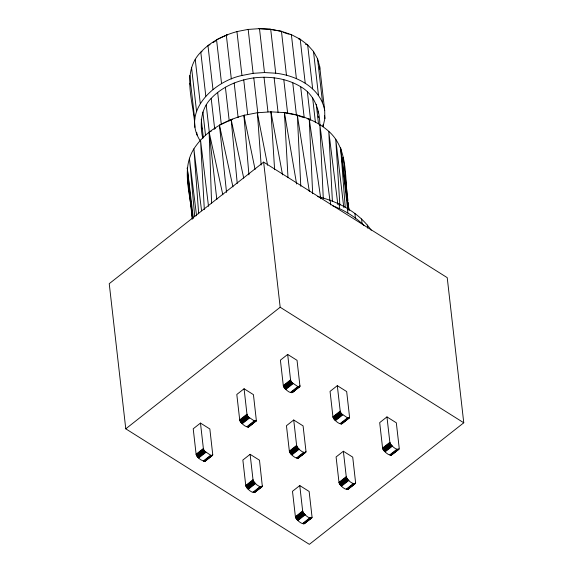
<?xml version="1.0" encoding="UTF-8"?>
<svg xmlns="http://www.w3.org/2000/svg" width="573" height="573" viewBox="0 0 573 573"><rect width="100%" height="100%" fill="white"/><g stroke="black" fill="none" stroke-linecap="round" stroke-linejoin="round"><path stroke-width="0.86" d="M205.485 460.491L212.755 454.769L209.847 428.969L200.478 423.075L193.216 428.797L196.109 454.217C197.176 457.899 201.524 460.979 205.098 461.258L212.69 455.098M248.696 426.928L256.346 420.446L253.438 394.647L244.077 388.752L236.807 394.475L239.707 419.894C240.108 422.888 247.579 429.148 249.083 426.169M262.334 486.334L259.49 460.212L250.122 454.317L242.859 460.04L245.753 485.46C246.476 488.647 252.492 493.94 255.064 492.057L262.334 486.334C259.762 488.225 253.746 482.924 253.015 479.737L250.122 454.317M292.287 392.605L299.944 386.123L297.036 360.324L287.675 354.429L280.405 360.152L283.298 385.572C283.649 388.566 291.858 395.456 292.667 391.466M293.72 419.995L296.613 445.414C296.964 448.408 305.173 455.299 305.982 451.309L303.081 425.889L293.72 419.995L286.45 425.718L289.351 451.137C289.752 454.131 297.222 460.391 298.726 457.412L300.044 456.373M299.765 485.56L302.659 510.98C303.01 513.974 311.218 520.864 312.027 516.875L309.134 491.455L299.765 485.56L292.495 491.283L295.396 516.703C295.797 519.697 303.267 525.957 304.772 522.977M342.26 423.411L349.587 417.366L346.679 391.567L337.311 385.672L330.048 391.388L332.942 416.815C333.343 419.808 340.82 426.068 342.325 423.089M348.305 488.977L355.632 482.932L352.724 457.132L343.363 451.238L336.093 456.953L338.994 482.38C339.717 485.56 345.734 490.86 348.305 488.977L355.632 482.932M386.954 416.908L389.855 442.335C390.199 445.328 398.407 452.212 399.223 448.229L396.323 422.802L386.954 416.908L379.691 422.63L382.585 448.05C382.936 451.051 391.144 457.934 391.953 453.945M194.906 127.342C194.147 102.925 180.638 72.585 200.794 52.164C210.635 41.707 223.807 35.075 237.573 31.443L236.943 31.579L241.949 75.493C214.23 81.137 181.097 111.32 200.299 140.951M202.713 138.05C199.712 124.291 200.715 108.849 211.193 98.363C222.303 86.58 237.96 80.141 253.782 77.892C269.811 75.994 286.693 78.279 300.675 86.716C314.498 94.509 319.999 110.367 319.82 125.516M324.69 110.446C320.644 87.676 296.785 75.622 275.713 73.194L270.707 29.28L258.982 28.657L270.707 29.28L281.45 31.307L291.385 34.652L300.209 39.229L307.651 44.887L313.488 51.47L317.542 58.754L319.691 66.54L324.69 110.446L324.87 118.489L323.065 126.54L322.864 124.785M343.363 451.238L346.257 476.657C346.98 479.837 352.997 485.138 355.575 483.254M263.644 162.116L109.235 283.685L125.773 428.819L309.356 544.35L463.765 422.788L447.227 277.654L263.644 162.116L280.176 307.25L463.765 422.788M125.773 428.819L280.176 307.25M196.109 454.217L203.372 448.501L200.478 423.075M239.707 419.894L246.97 414.172L244.077 388.752M283.298 385.572L290.568 379.849L287.675 354.429M196.188 454.64L203.458 448.924L203.372 448.501M239.786 420.317L247.049 414.601L246.97 414.172M283.384 385.994L290.647 380.271L290.568 379.849M196.338 455.098L203.608 449.375L203.458 448.924M239.937 420.775L247.199 415.053L247.049 414.601M283.535 386.453L290.798 380.73L290.647 380.271M196.553 455.571L203.823 449.855L203.608 449.375M240.151 421.248L247.414 415.525L247.199 415.053M283.75 386.925L291.012 381.203L290.798 380.73M196.826 456.051L204.095 450.328L203.823 449.855M240.424 421.728L247.686 416.005L247.414 415.525M284.022 387.398L291.285 381.682L291.012 381.203M197.148 456.516L204.411 450.793L204.095 450.328M240.746 422.194L248.009 416.471L247.686 416.005M284.337 387.871L291.607 382.148L291.285 381.682M197.506 456.96L204.776 451.238L210.663 455.227L212.361 455.535M241.104 422.63L248.367 416.915L254.262 420.904L255.959 421.212M284.702 388.308L291.965 382.592L297.853 386.582L299.557 386.882M197.9 457.361L205.163 451.639M241.491 423.039L248.761 417.316M285.089 388.716L292.359 382.993M198.301 457.712L205.571 451.99M241.899 423.39L249.169 417.667M285.497 389.067L292.76 383.344M198.716 458.006L205.979 452.283M242.307 423.683L249.577 417.961M285.906 389.354L293.175 383.638M203.401 460.95L210.663 455.227M246.992 426.627L254.262 420.904M290.59 392.304L297.853 386.582M203.802 461.172L211.065 455.449M247.393 426.849L254.663 421.126M290.991 392.526L298.261 386.804M298.612 386.782L299.937 385.744M204.181 461.315L211.451 455.592M247.78 426.992L255.042 421.27M291.378 392.67L298.64 386.947M204.532 461.38L212.755 454.769M248.13 427.057L256.346 420.446M291.729 392.727L299.944 386.123M249.019 426.491L256.289 420.768M292.617 392.168L299.88 386.446M204.84 461.358L212.562 455.349M248.438 427.035L256.152 421.026M292.037 392.713L299.751 386.703M245.753 485.46L253.015 479.737M289.351 451.137L296.613 445.414M332.942 416.815L340.212 411.092L337.311 385.672M245.831 485.883L253.101 480.167M289.429 451.56L296.692 445.837M333.028 417.237L340.29 411.514L340.212 411.092M245.982 486.341L253.252 480.618M289.58 452.018L296.843 446.295M333.178 417.688L340.441 411.973L340.29 411.514M246.197 486.814L253.467 481.091M289.795 452.491L297.058 446.768M333.393 418.168L340.656 412.445L340.441 411.973M246.469 487.294L253.732 481.571M290.067 452.964L297.33 447.248M333.658 418.641L340.928 412.925L340.656 412.445M246.791 487.759L254.054 482.036M290.389 453.436L297.652 447.714M333.98 419.107L341.25 413.391L340.928 412.925M247.149 488.196L254.419 482.48M290.747 453.873L298.01 448.15M334.346 419.551L341.608 413.828L347.496 417.824L348.943 418.233M247.543 488.604L254.806 482.881M291.134 454.274L298.404 448.559M334.732 419.952L341.995 414.236M247.944 488.955L255.214 483.232M291.542 454.633L298.805 448.91M335.141 420.303L342.403 414.587M248.36 489.242L255.622 483.526M291.951 454.919L299.221 449.203M335.549 420.596L342.819 414.873M253.037 492.193L260.307 486.47M296.635 457.87L303.905 452.147M340.233 423.547L347.496 417.824M253.445 492.415L260.708 486.692M297.036 458.092L304.306 452.369M340.634 423.762L347.904 418.046M258.423 488.755L259.741 487.716M301.355 454.948L302.68 453.909M253.825 492.558L261.095 486.835M297.423 458.235L304.686 452.512M341.021 423.905L348.284 418.19M255.128 491.734L257.112 490.173M258.43 489.134L259.755 488.096M261.073 487.05L262.391 486.011M301.369 455.327L302.687 454.289M304.012 453.25L305.989 451.689M346.944 419.443L349.587 417.366M254.176 492.622L261.438 486.9M297.774 458.293L305.037 452.577M341.365 423.97L348.635 418.254M298.662 457.734L305.932 452.011M254.484 492.601L262.205 486.592M298.082 458.278L305.796 452.269M341.673 423.948L349.394 417.946M295.396 516.703L302.659 510.98M338.994 482.38L346.257 476.657M382.585 448.05L389.855 442.335M295.475 517.125L302.745 511.403M339.073 482.803L346.336 477.08M382.671 448.48L389.934 442.757M295.625 517.584L302.895 511.861M339.223 483.254L346.486 477.538M382.821 448.931L390.084 443.208M295.84 518.056L303.103 512.334M339.438 483.727L346.701 478.011M383.036 449.404L390.299 443.688M296.112 518.529L303.375 512.814M339.71 484.206L346.973 478.484M383.301 449.884L390.571 444.161M296.434 518.995L303.697 513.279M340.033 484.672L347.295 478.956M383.624 450.349L390.893 444.627M296.793 519.439L304.062 513.716M340.391 485.116L347.653 479.393M383.989 450.793L391.252 445.071M297.179 519.84L304.449 514.124M340.777 485.517L348.047 479.794M384.376 451.195L391.638 445.472M297.588 520.198L304.857 514.475M341.186 485.868L348.448 480.153M384.784 451.545L392.047 445.823M298.003 520.485L305.266 514.762M341.594 486.162L348.864 480.439M385.192 451.839L392.455 446.116M302.68 523.436L309.95 517.713M346.278 489.106L353.548 483.39M389.876 454.783L397.139 449.067M303.088 523.65L310.351 517.935M346.679 489.328L353.949 483.612M390.277 455.005L397.547 449.282M303.468 523.801L310.731 518.078M347.066 489.471L354.329 483.755M390.657 455.148L397.927 449.433M305.43 522.454L312.034 517.254M392.627 453.809L397.906 449.647M303.819 523.858L311.082 518.142M347.417 489.535L354.68 483.813M391.008 455.213L398.278 449.49M304.707 523.299L311.977 517.577M391.903 454.647L399.166 448.931M304.127 523.837L311.848 517.834M347.725 489.514L355.439 483.512M391.316 455.191L399.037 449.182M213.013 42.681L215.985 40.69M248.926 174.865L243.905 115.345L244.535 115.202C224.616 120.452 205.234 131.174 193.882 148.865C180.388 170.317 191.618 196.181 192.234 219.28M214.037 129.326L215.448 128.381M202.011 51.584L200.794 52.164L205.793 96.078M241.949 75.493L253.116 73.337L248.181 29.388L236.943 31.579M210.04 44.673L207.963 45.511L212.97 89.424M211.208 131.224L209.131 132.062L211.587 203.315M226.536 192.442L219.445 125.143L232.316 119.205L231.155 119.521L237.243 183.446M248.109 29.424L259.483 28.65L264.482 72.563L275.713 73.194M253.116 73.337L264.482 72.563M283.363 112.559L284.423 112.587C300.524 114.75 316.454 120.437 328.759 131.317C350.898 151.114 343.299 184.284 349.215 210.248M296.606 183.997L284.423 112.587L270.456 111.828L270.95 111.828L282.539 174.872M289.995 34.459L291.385 34.652L296.391 78.565M307.142 118.74L309.241 119.034L320.687 198.186M269.654 29.259L281.45 31.307L286.457 75.213M284.187 112.716L295.718 114.887M298.519 38.878L300.209 39.229L305.216 83.142M317.342 196.518C338.213 201.503 358.813 212.254 371.225 230.267M305.473 44.286L307.651 44.887L312.657 88.801M283.005 32.238L288.506 34.094M296.535 115.159L303.883 117.637M332.311 205.592C343.943 210.083 355.052 216.487 363.834 225.418M341.25 413.391L341.608 413.828M291.607 382.148L291.965 382.592M248.009 416.471L248.367 416.915M204.411 450.793L204.776 451.238M189.907 83.429L190.551 85.764M201.395 126.497L202.04 128.832M188.159 180.108L187.457 177.558L192.199 217.468M219.445 125.143L232.953 186.891M222.833 194.784L209.131 132.062L216.83 199.612M231.155 119.521L243.733 178.16M255.078 169.415L243.905 115.345L257.377 112.723L261.145 165.067M267.598 165.239L257.306 112.752L270.95 111.828L274.617 169.687M309.327 191.396L297.315 115.015L300.796 186.311M329.991 200.736L319.827 124.52L323.294 198.666M345.24 207.44L340.627 147.956L348.398 209.131M337.862 204.654L328.759 131.317L332.412 201.531M196.582 215.785L189.412 158.248L194.748 216.687M201.567 210.778L193.882 148.865L198.673 213.793M193.38 218.42L187.249 167.91L192.628 218.456M208.5 206.294L200.521 140.048L204.325 209.568M343.786 207.49L335.757 139.203L339.868 205.234M367.357 225.053L367.708 228.133M361.57 218.979L362.093 223.599M354.88 213.407L355.403 218.026M340.627 147.956L347.61 209.281M347.36 208.4L347.883 213.02M339.087 204.017L339.617 208.636M324.569 115.853L324.87 118.489M317.542 58.754L322.549 102.667M313.488 51.47L318.495 95.376M330.155 200.292L330.685 204.912M316.267 104.286L318.502 123.847M312.622 97.725L315.458 122.615M320.658 197.277L320.837 198.817M307.372 91.809L310.609 120.251M300.675 86.716L304.213 117.823M292.731 82.598L296.377 114.6M283.793 79.583L287.639 113.361M274.123 77.763L278.07 112.43M264.017 77.19L267.963 111.857M253.782 77.892L257.836 113.447M243.733 79.833L247.686 114.5M234.171 82.963L238.124 117.63M231.327 78.967L226.321 35.06L227.481 34.745L216.558 39.752L221.565 83.658M225.39 87.182L229.236 120.96M217.654 92.368L221.3 124.37M211.193 98.363L214.639 128.581M206.216 104.974L209.353 132.528M202.863 112.014L205.492 135.121M195.257 59.52L200.256 103.427M201.238 119.256L203.365 137.921M191.532 67.335L196.532 111.248M196.754 132.485L197.055 135.121M189.727 75.392L194.734 119.299M347.324 195.264L343.198 157.296L343.256 159.924M347.517 197.033L347.897 200.564M348.09 202.333L348.477 205.865M348.671 207.627L348.957 210.277M284.423 112.587L287.997 177.68M309.241 119.034L312.665 193.703M319.691 66.54L319.748 69.218M318.201 111.291L318.237 112.902M318.309 116.118L318.344 117.723"/></g></svg>
